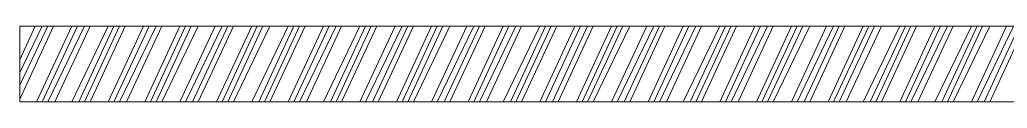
# Model space of a CAD drawing. Header units: inches. Extents: x 12838 to 25100, y 14333 to 18831.
# Drawn here: x 24154.6 to 24513.8, y 18610.2 to 18637.8 of the extents above; entities that cross this region are included whole.
import ezdxf

# ---------------------------------------------------------------- set-up
doc = ezdxf.new("R2010")
doc.units = ezdxf.units.IN
doc.header["$MEASUREMENT"] = 0
doc.layers.add('PDF6_Geometry', color=7, linetype='Continuous')

msp = doc.modelspace()

# ---------------------------------------------------------------- linework, layer by layer
at = {"layer": 'PDF6_Geometry', "linetype": 'ByBlock', "lineweight": 18}
msp.add_lwpolyline([(24732.93872, 18610.16188), (24154.64428, 18610.16188), (24154.64428, 18637.77275), (24732.93872, 18637.77275)], close=True, dxfattribs=at)
for points in [[(24154.64428, 18625.50125), (24160.26872, 18637.77275)], [(24154.64428, 18620.89944), (24162.82528, 18637.77275)], [(24154.64428, 18616.29763), (24164.87053, 18637.77275)], [(24154.64428, 18611.1845), (24166.91578, 18637.77275)], [(24160.78003, 18610.16188), (24173.56284, 18637.77275)], [(24162.82528, 18610.16188), (24175.60809, 18637.77275)], [(24164.87053, 18610.16188), (24178.16466, 18637.77275)], [(24167.42709, 18610.16188), (24180.20991, 18637.77275)], [(24173.56284, 18610.16188), (24186.85697, 18637.77275)], [(24176.11941, 18610.16188), (24188.90222, 18637.77275)], [(24178.16466, 18610.16188), (24190.94747, 18637.77275)], [(24180.20991, 18610.16188), (24192.99272, 18637.77275)], [(24186.85697, 18610.16188), (24199.63978, 18637.77275)], [(24188.90222, 18610.16188), (24201.68503, 18637.77275)], [(24190.94747, 18610.16188), (24204.24159, 18637.77275)], [(24193.50403, 18610.16188), (24206.28684, 18637.77275)], [(24200.15109, 18610.16188), (24212.93391, 18637.77275)], [(24202.19634, 18610.16188), (24214.97916, 18637.77275)], [(24204.24159, 18610.16188), (24217.02441, 18637.77275)], [(24206.28684, 18610.16188), (24219.58097, 18637.77275)], [(24212.93391, 18610.16188), (24225.71672, 18637.77275)], [(24214.97916, 18610.16188), (24228.27328, 18637.77275)], [(24217.53572, 18610.16188), (24230.31853, 18637.77275)], [(24219.58097, 18610.16188), (24232.36378, 18637.77275)], [(24226.22803, 18610.16188), (24239.01084, 18637.77275)], [(24228.27328, 18610.16188), (24241.05609, 18637.77275)], [(24230.31853, 18610.16188), (24243.10134, 18637.77275)], [(24232.36378, 18610.16188), (24245.65791, 18637.77275)], [(24239.01084, 18610.16188), (24252.30497, 18637.77275)], [(24241.56741, 18610.16188), (24254.35022, 18637.77275)], [(24243.61266, 18610.16188), (24256.39547, 18637.77275)], [(24245.65791, 18610.16188), (24258.44072, 18637.77275)], [(24252.30497, 18610.16188), (24265.08778, 18637.77275)], [(24254.35022, 18610.16188), (24267.13303, 18637.77275)], [(24256.39547, 18610.16188), (24269.68959, 18637.77275)], [(24258.95203, 18610.16188), (24271.73484, 18637.77275)], [(24265.08778, 18610.16188), (24278.38191, 18637.77275)], [(24267.64434, 18610.16188), (24280.42716, 18637.77275)], [(24269.68959, 18610.16188), (24282.47241, 18637.77275)], [(24271.73484, 18610.16188), (24284.51766, 18637.77275)], [(24278.38191, 18610.16188), (24291.16472, 18637.77275)], [(24280.42716, 18610.16188), (24293.72128, 18637.77275)], [(24282.98372, 18610.16188), (24295.76653, 18637.77275)], [(24285.02897, 18610.16188), (24297.81178, 18637.77275)], [(24291.67603, 18610.16188), (24304.45884, 18637.77275)], [(24293.72128, 18610.16188), (24306.50409, 18637.77275)], [(24295.76653, 18610.16188), (24308.54934, 18637.77275)], [(24297.81178, 18610.16188), (24311.10591, 18637.77275)], [(24304.45884, 18610.16188), (24317.24166, 18637.77275)], [(24306.50409, 18610.16188), (24319.79822, 18637.77275)], [(24309.06066, 18610.16188), (24321.84347, 18637.77275)], [(24311.10591, 18610.16188), (24323.88872, 18637.77275)], [(24317.75297, 18610.16188), (24330.53578, 18637.77275)], [(24319.79822, 18610.16188), (24332.58103, 18637.77275)], [(24321.84347, 18610.16188), (24335.13759, 18637.77275)], [(24324.40003, 18610.16188), (24337.18284, 18637.77275)], [(24330.53578, 18610.16188), (24343.82991, 18637.77275)], [(24333.09234, 18610.16188), (24345.87516, 18637.77275)], [(24335.13759, 18610.16188), (24347.92041, 18637.77275)], [(24337.18284, 18610.16188), (24349.96566, 18637.77275)], [(24343.82991, 18610.16188), (24356.61272, 18637.77275)], [(24345.87516, 18610.16188), (24358.65797, 18637.77275)], [(24348.43172, 18610.16188), (24361.21453, 18637.77275)], [(24350.47697, 18610.16188), (24363.25978, 18637.77275)], [(24357.12403, 18610.16188), (24369.90684, 18637.77275)], [(24359.16928, 18610.16188), (24371.95209, 18637.77275)], [(24361.21453, 18610.16188), (24373.99734, 18637.77275)], [(24363.25978, 18610.16188), (24376.55391, 18637.77275)], [(24369.90684, 18610.16188), (24382.68966, 18637.77275)], [(24371.95209, 18610.16188), (24385.24622, 18637.77275)], [(24374.50866, 18610.16188), (24387.29147, 18637.77275)], [(24376.55391, 18610.16188), (24389.33672, 18637.77275)], [(24383.20097, 18610.16188), (24395.98378, 18637.77275)], [(24385.24622, 18610.16188), (24398.02903, 18637.77275)], [(24387.29147, 18610.16188), (24400.58559, 18637.77275)], [(24389.84803, 18610.16188), (24402.63084, 18637.77275)], [(24395.98378, 18610.16188), (24409.27791, 18637.77275)], [(24398.54034, 18610.16188), (24411.32316, 18637.77275)], [(24400.58559, 18610.16188), (24413.36841, 18637.77275)], [(24402.63084, 18610.16188), (24415.41366, 18637.77275)], [(24409.27791, 18610.16188), (24422.06072, 18637.77275)], [(24411.32316, 18610.16188), (24424.10597, 18637.77275)], [(24413.36841, 18610.16188), (24426.66253, 18637.77275)], [(24415.92497, 18610.16188), (24428.70778, 18637.77275)], [(24422.57203, 18610.16188), (24435.35484, 18637.77275)], [(24424.61728, 18610.16188), (24437.40009, 18637.77275)], [(24426.66253, 18610.16188), (24439.44534, 18637.77275)], [(24428.70778, 18610.16188), (24442.00191, 18637.77275)], [(24435.35484, 18610.16188), (24448.13766, 18637.77275)], [(24437.40009, 18610.16188), (24450.69422, 18637.77275)], [(24439.95666, 18610.16188), (24452.73947, 18637.77275)], [(24442.00191, 18610.16188), (24454.78472, 18637.77275)], [(24448.64897, 18610.16188), (24461.43178, 18637.77275)], [(24450.69422, 18610.16188), (24463.47703, 18637.77275)], [(24452.73947, 18610.16188), (24465.52228, 18637.77275)], [(24455.29603, 18610.16188), (24468.07884, 18637.77275)], [(24461.43178, 18610.16188), (24474.72591, 18637.77275)], [(24463.98834, 18610.16188), (24476.77116, 18637.77275)], [(24466.03359, 18610.16188), (24478.81641, 18637.77275)], [(24468.07884, 18610.16188), (24480.86166, 18637.77275)], [(24474.72591, 18610.16188), (24487.50872, 18637.77275)], [(24476.77116, 18610.16188), (24489.55397, 18637.77275)], [(24478.81641, 18610.16188), (24492.11053, 18637.77275)], [(24481.37297, 18610.16188), (24494.15578, 18637.77275)], [(24487.50872, 18610.16188), (24500.80284, 18637.77275)], [(24490.06528, 18610.16188), (24502.84809, 18637.77275)], [(24492.11053, 18610.16188), (24504.89334, 18637.77275)], [(24494.15578, 18610.16188), (24507.44991, 18637.77275)], [(24500.80284, 18610.16188), (24513.58566, 18637.77275)], [(24502.84809, 18610.16188), (24516.14222, 18637.77275)], [(24505.40466, 18610.16188), (24518.18747, 18637.77275)], [(24507.44991, 18610.16188), (24520.23272, 18637.77275)]]:
    msp.add_lwpolyline(points, dxfattribs=at)

doc.saveas('drawing.dxf')
